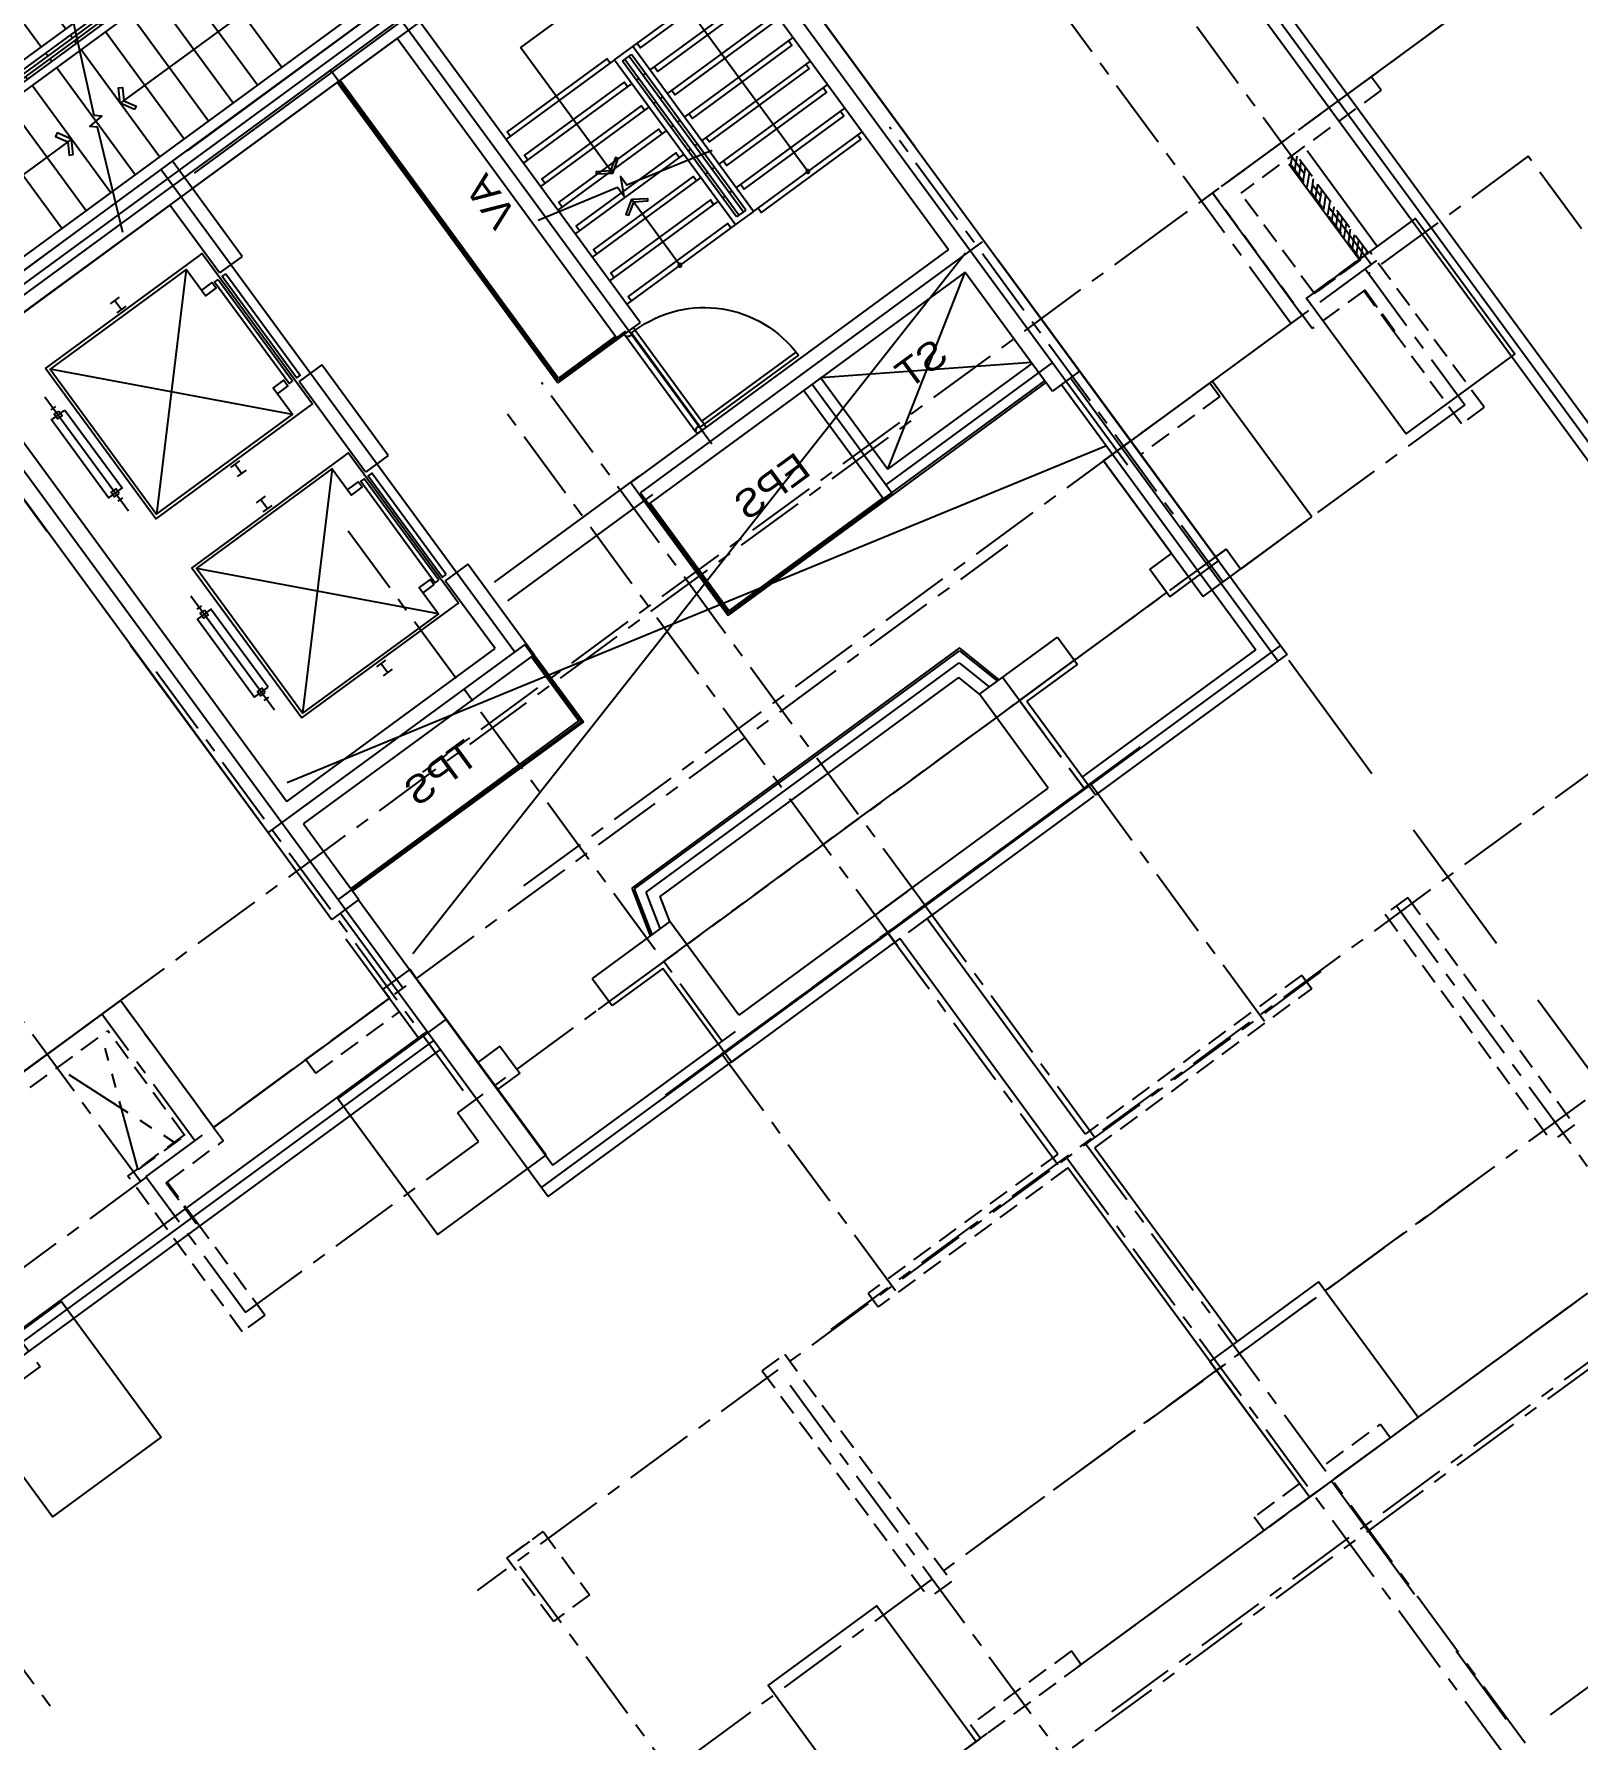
# Model space of a CAD drawing. Header units: millimetres. Extents: x 75184266 to 76346726, y -35077925 to -33679385.
# Drawn here: x 75502609 to 75516360, y -34972680 to -34957486 of the extents above; entities that cross this region are included whole.
import ezdxf
from ezdxf.enums import TextEntityAlignment as Align

# ---------------------------------------------------------------- set-up
doc = ezdxf.new("R2010")
doc.units = ezdxf.units.MM
doc.header["$LTSCALE"] = 50
doc.header["$MEASUREMENT"] = 0
doc.header["$PDMODE"] = 1
doc.header["$PDSIZE"] = -3
for name, pattern in [('CENTER', [2, 1.25, -0.25, 0.25, -0.25]), ('HIDDEN2', [0.1875, 0.125, -0.0625]), ('XR-지하3층$0$CENTER2', [1.125, 0.75, -0.125, 0.125, -0.125]), ('XR-지하3층$0$H', [1.3, 0.8, -0.5]), ('XR-지하3층$0$HIDDEN', [0.375, 0.25, -0.125])]:
    doc.linetypes.add(name, pattern=pattern)
doc.layers.get('0').update_dxf_attribs({"linetype": 'CONTINUOUS'})
doc.layers.get('Defpoints').update_dxf_attribs({"color": 51, "linetype": 'CONTINUOUS'})
for name, color, linetype in [('CEN', 1, 'CENTER'), ('PLAN-ALL-DOOR', 4, 'CONTINUOUS'), ('XR-지하3층$0$0-L-FUR', 32, 'XR-지하3층$0$CENTER2'), ('XR-지하3층$0$CON', 2, 'CONTINUOUS'), ('XR-지하3층$0$ELEV', 9, 'CONTINUOUS'), ('XR-지하3층$0$str', 4, 'CONTINUOUS'), ('XR-지하3층$0$가는선', 5, 'CONTINUOUS')]:
    doc.layers.add(name, color=color, linetype=linetype)
doc.layers.add('건축', color=8, linetype='CONTINUOUS', plot=False)
doc.styles.add('XR-지하3층$0$돋움', font='', dxfattribs={"width": 0.9})
doc.styles.add('울릉도m', font='')
doc.styles.get('XR-지하3층$0$돋움').set_extended_font_data('Dotum')
doc.styles.get('울릉도m').set_extended_font_data('HY울릉도M')
doc.dimstyles.new('XR-지하3층$0$20110829_평면도_면적조정$0$std_style', dxfattribs={"dimscale": 400, "dimtxt": 3, "dimasz": 1, "dimexe": 1.5, "dimexo": 2, "dimgap": 1, "dimtad": 1, "dimtoh": 1, "dimdec": 0, "dimzin": 0, "dimdsep": 46, "dimtxsty": 'XR-지하3층$0$돋움', "dimblk": 'XR-지하3층$0$20110829_평면도_면적조정$0$01420DDOT01', "dimblk1": 'XR-지하3층$0$20110829_평면도_면적조정$0$01420DDOT01', "dimblk2": 'XR-지하3층$0$20110829_평면도_면적조정$0$01420DDOT01', "dimcen": 2.5, "dimdle": 8, "dimclrd": 256, "dimclre": 256, "dimclrt": 256, "dimadec": 0, "dimazin": 0, "dimtfac": 1, "dimtdec": 0, "dimtix": 1, "dimtmove": 2, "dimatfit": 3, "dimldrblk": 'XR-지하3층$0$20110829_평면도_면적조정$0$_ClosedBlank', "dimfxl": 1, "dimtolj": 1, "dimtzin": 0, "dimlwd": -1, "dimlwe": -1, "dimarcsym": 0})

# ---------------------------------------------------------------- blocks, each defined once
blk = doc.blocks.new('XR-지하3층$0$A$C704D163C')
at = {"layer": 'XR-지하3층$0$0-L-FUR', "linetype": 'Continuous'}
for p, q in [((0, 0), (-222, 0, 0)), ((0, -1060, 0), (-222, -1060, 0))]:
    blk.add_line(p, q, dxfattribs=at)
at = {"layer": 'XR-지하3층$0$0-L-FUR', "linetype": 'Continuous', "extrusion": (5.41769e-10, 1.28697e-08, 1)}
for p, q in [((-200, 0, 0), (0, 0)), ((0, 0), (0, -60, 0)), ((-200, -60, 0), (-200, 0, 0)), ((-100, -60, 0), (0, -60, 0))]:
    blk.add_line(p, q, dxfattribs=at)
at = {"layer": 'XR-지하3층$0$0-L-FUR', "color": 6, "linetype": 'Continuous', "extrusion": (5.41769e-10, 1.28697e-08, 1)}
blk.add_line((-100, -60, 0), (-1000, -60, 0), dxfattribs=at)
at = {"layer": 'XR-지하3층$0$0-L-FUR', "linetype": 'Continuous', "extrusion": (5.41769e-10, -1.16938e-08, 1)}
for p, q in [((-200, -1000, 0), (-200, -1060, 0)), ((-200, -1000, 0), (0, -1000, 0)), ((0, -1060, 0), (0, -1000, 0)), ((-200, -1060, 0), (0, -1060, 0))]:
    blk.add_line(p, q, dxfattribs=at)
at = {"layer": 'XR-지하3층$0$0-L-FUR', "color": 5, "linetype": 'Continuous', "extrusion": (5.41769e-10, 1.28697e-08, 1)}
blk.add_arc((-28, -30), 973, 181.7589, 265.7503, dxfattribs=at)
blk = doc.blocks.new('XR-지하3층$0$코어 0527 00')
at = {"layer": 'XR-지하3층$0$CON'}
for p, q in [((53997890, -29552377), (53999664, -29554797, 0)), ((53997960, -29552822, 0), (53996029, -29554237, 0)), ((53997965, -29552818, 0), (53999384, -29554754, 0)), ((53996029, -29554237, 0), (53997448, -29556173, 0)), ((53995788, -29554415, 0), (53993691, -29555952, 0)), ((53999384, -29554754, 0), (53998899, -29555109, 0)), ((53999664, -29554797, 0), (53999017, -29555271, 0)), ((53999017, -29555271, 0), (53998899, -29555109, 0)), ((53997931, -29555819, 0), (53997448, -29556173, 0)), ((53998049, -29555980, 0), (53997931, -29555819, 0)), ((53993132, -29555866, 0), (53996738, -29560785, 0)), ((53993691, -29555952, 0), (53996824, -29560226, 0)), ((53998049, -29555980, 0), (53997567, -29556334, 0)), ((53997567, -29556334, 0), (53998453, -29557544, 0)), ((53999045, -29558350, 0), (53999399, -29558834, 0)), ((53996824, -29560226, 0), (53998921, -29558689, 0)), ((53999399, -29558834, 0), (53996738, -29560785, 0)), ((53996824, -29560226, 0), (53996605, -29559928, 0))]:
    blk.add_line(p, q, dxfattribs=at)
at = {"layer": 'XR-지하3층$0$CON', "elevation": 0}
for points in [[(53993132, -29555866), (53997890, -29552377)], [(53995787, -29554415), (53997325, -29556511)], [(53997325, -29556511), (53998212, -29557721)], [(53998212, -29557721), (53998453, -29557544)], [(53998803, -29558528), (53999045, -29558350)], [(53998803, -29558528), (53998921, -29558689)]]:
    blk.add_lwpolyline(points, dxfattribs=at)
at = {"layer": 'XR-지하3층$0$ELEV', "color": 9}
for p, q in [((53998067, -29553382, 0), (53996534, -29554506, 0)), ((53999072, -29554753, 0), (53998067, -29553382, 0)), ((53996598, -29554508, 0), (53998050, -29553444, 0)), ((53997538, -29553423, 0), (53996732, -29554014, 0)), ((53997668, -29553600, 0), (53997538, -29553423, 0)), ((53997597, -29553503, 0), (53997656, -29553460, 0)), ((53997609, -29553519, 0), (53997597, -29553503, 0)), ((53997668, -29553476, 0), (53997609, -29553519, 0)), ((53997638, -29553436, 0), (53997650, -29553427, 0)), ((53997656, -29553460, 0), (53997638, -29553436, 0)), ((53997650, -29553427, 0), (53997698, -29553492, 0)), ((53997686, -29553500, 0), (53997668, -29553476, 0)), ((53997698, -29553492, 0), (53997686, -29553500, 0)), ((53998050, -29553444, 0), (53998996, -29554735, 0)), ((53996862, -29554191, 0), (53997668, -29553600, 0)), ((53998549, -29553866, 0), (53998561, -29553857, 0)), ((53998566, -29553890, 0), (53998549, -29553866, 0)), ((53998561, -29553857, 0), (53998608, -29553921, 0)), ((53996732, -29554014, 0), (53996862, -29554191, 0)), ((53998507, -29553934, 0), (53998566, -29553890, 0)), ((53998519, -29553950, 0), (53998507, -29553934, 0)), ((53998578, -29553906, 0), (53998519, -29553950, 0)), ((53998596, -29553930, 0), (53998578, -29553906, 0)), ((53998608, -29553921, 0), (53998596, -29553930, 0)), ((53996714, -29554113, 0), (53996702, -29554122, 0)), ((53996702, -29554122, 0), (53996749, -29554187, 0)), ((53996732, -29554138, 0), (53996714, -29554113, 0)), ((53996791, -29554094, 0), (53996732, -29554138, 0)), ((53996744, -29554154, 0), (53996803, -29554111, 0)), ((53996761, -29554178, 0), (53996744, -29554154, 0)), ((53996803, -29554111, 0), (53996791, -29554094, 0)), ((53996749, -29554187, 0), (53996761, -29554178, 0)), ((53996534, -29554506, 0), (53997539, -29555877, 0)), ((53997544, -29555799, 0), (53996598, -29554508, 0)), ((53998428, -29555312, 0), (53999194, -29554751, 0)), ((53998442, -29555333, 0), (53999209, -29554771, 0)), ((53998996, -29554735, 0), (53998633, -29555001, 0)), ((53999152, -29554694, 0), (53999072, -29554753, 0)), ((53999194, -29554751, 0), (53999152, -29554694, 0)), ((53999209, -29554771, 0), (53999262, -29554843, 0)), ((53999241, -29554815, 0), (53998818, -29555126, 0)), ((53998684, -29555044, 0), (53997933, -29555594, 0)), ((53997954, -29555622, 0), (53998704, -29555072, 0)), ((53998633, -29555001, 0), (53998668, -29555049, 0)), ((53998668, -29555049, 0), (53998693, -29555031, 0)), ((53998704, -29555072, 0), (53998684, -29555044, 0)), ((53996850, -29555111, 0), (53996838, -29555120, 0)), ((53996838, -29555120, 0), (53996885, -29555184, 0)), ((53996868, -29555135, 0), (53996850, -29555111, 0)), ((53996928, -29555091, 0), (53996868, -29555135, 0)), ((53996880, -29555151, 0), (53996940, -29555108, 0)), ((53996898, -29555175, 0), (53996880, -29555151, 0)), ((53996885, -29555184, 0), (53996898, -29555175, 0)), ((53996940, -29555108, 0), (53996928, -29555091, 0)), ((53998743, -29555125, 0), (53997993, -29555675, 0)), ((53998013, -29555703, 0), (53998764, -29555153, 0)), ((53998764, -29555153, 0), (53998743, -29555125, 0)), ((53998814, -29555129, 0), (53998757, -29555170, 0)), ((53998814, -29555129, 0), (53998838, -29555161, 0)), ((53997500, -29555992, 0), (53998428, -29555312, 0)), ((53997515, -29556012, 0), (53998442, -29555333, 0)), ((53997907, -29555533, 0), (53997544, -29555799, 0)), ((53997943, -29555581, 0), (53997907, -29555533, 0)), ((53997918, -29555599, 0), (53997943, -29555581, 0)), ((53997933, -29555594, 0), (53997954, -29555622, 0)), ((53997993, -29555675, 0), (53998013, -29555703, 0)), ((53997971, -29555746, 0), (53997547, -29556057, 0)), ((53997934, -29555823, 0), (53997971, -29555746, 0)), ((53997975, -29555743, 0), (53998031, -29555702, 0)), ((53997975, -29555743, 0), (53997999, -29555776, 0)), ((53997539, -29555877, 0), (53997459, -29555936, 0)), ((53997459, -29555936, 0), (53997500, -29555992, 0)), ((53997547, -29556057, 0), (53997515, -29556012, 0))]:
    blk.add_line(p, q, dxfattribs=at)
at = {"layer": 'XR-지하3층$0$ELEV', "color": 9, "elevation": 0}
blk.add_lwpolyline([(53997971, -29555746), (53997547, -29556057), (53997515, -29556012), (53999209, -29554771), (53999241, -29554815), (53998818, -29555126), (53998902, -29555114)], dxfattribs=at)
at = {"layer": 'XR-지하3층$0$str', "color": 252}
for p, q in [((53995709, -29555309, 0), (53994567, -29556146, 0)), ((53997515, -29557773, 0), (53995709, -29555309, 0)), ((53996556, -29555463, 0), (53995600, -29556164, 0)), ((53996716, -29555681, 0), (53995760, -29556381, 0)), ((53996875, -29555899, 0), (53995920, -29556599, 0)), ((53995256, -29557085, 0), (53994567, -29556146, 0)), ((53997035, -29556116, 0), (53996079, -29556817, 0)), ((53994459, -29557000, 0), (53995415, -29556300, 0)), ((53996852, -29558259, 0), (53995415, -29556300, 0)), ((53995495, -29556241, 0), (53995471, -29556258, 0)), ((53995471, -29556258, 0), (53996908, -29558218, 0)), ((53995520, -29556223, 0), (53995495, -29556241, 0)), ((53996932, -29558200, 0), (53995495, -29556241, 0)), ((53995544, -29556205, 0), (53995520, -29556223, 0)), ((53996956, -29558183, 0), (53995520, -29556223, 0)), ((53995544, -29556205, 0), (53996981, -29558165, 0)), ((53997037, -29558123, 0), (53995600, -29556164, 0)), ((53995704, -29556423, 0), (53995679, -29556441, 0)), ((53997195, -29556334, 0), (53996239, -29557035, 0)), ((53994619, -29557218, 0), (53995574, -29556517, 0)), ((53995655, -29556458, 0), (53995631, -29556476, 0)), ((53997354, -29556552, 0), (53996399, -29557252, 0)), ((53994778, -29557436, 0), (53995734, -29556735, 0)), ((53995815, -29556676, 0), (53995791, -29556694, 0)), ((53995863, -29556641, 0), (53995839, -29556658, 0)), ((53995974, -29556894, 0), (53995950, -29556912, 0)), ((53996023, -29556858, 0), (53995999, -29556876, 0)), ((53997514, -29556770, 0), (53996558, -29557470, 0)), ((53994938, -29557654, 0), (53995894, -29556953, 0)), ((53997673, -29556987, 0), (53996718, -29557688, 0)), ((53995098, -29557871, 0), (53996053, -29557171, 0)), ((53996134, -29557112, 0), (53996110, -29557129, 0)), ((53996182, -29557076, 0), (53996158, -29557094, 0)), ((53997833, -29557205, 0), (53996877, -29557906, 0)), ((53996294, -29557329, 0), (53996269, -29557347, 0)), ((53996342, -29557294, 0), (53996318, -29557312, 0)), ((53995257, -29558089, 0), (53996213, -29557388, 0)), ((53996502, -29557512, 0), (53996477, -29557529, 0)), ((53997037, -29558123, 0), (53997993, -29557423, 0)), ((53995417, -29558307, 0), (53996373, -29557606, 0)), ((53996374, -29558610, 0), (53995576, -29557521, 0)), ((53996453, -29557547, 0), (53996429, -29557565, 0)), ((53996613, -29557765, 0), (53996589, -29557783, 0)), ((53996661, -29557729, 0), (53996637, -29557747, 0)), ((53995577, -29558525, 0), (53996532, -29557824, 0)), ((53996821, -29557947, 0), (53996797, -29557965, 0)), ((53995736, -29558742, 0), (53996692, -29558042, 0)), ((53996773, -29557983, 0), (53996748, -29558000, 0)), ((53995896, -29558960, 0), (53996852, -29558259, 0)), ((53996932, -29558200, 0), (53996908, -29558218, 0)), ((53996956, -29558183, 0), (53996932, -29558200, 0)), ((53996956, -29558183, 0), (53996981, -29558165, 0))]:
    blk.add_line(p, q, dxfattribs=at)
at = {"layer": 'XR-지하3층$0$str', "color": 252, "elevation": 0}
for points in [[(53995119, -29557101), (53995256, -29557085), (53995313, -29556959), (53995281, -29556945), (53995233, -29557054), (53995115, -29557067)], [(53995519, -29557647), (53995576, -29557521), (53995713, -29557505), (53995717, -29557540), (53995599, -29557553), (53995551, -29557661)]]:
    blk.add_lwpolyline(points, close=True, dxfattribs=at)
blk.add_lwpolyline([(53994425, -29557545), (53995364, -29557317), (53995370, -29557249), (53995461, -29557357), (53995467, -29557289), (53996419, -29557078)], dxfattribs=at)
at = {"layer": 'XR-지하3층$0$str', "color": 252}
for centre in [(53997515, -29557773, 0), (53997515, -29557773, 0), (53996374, -29558610, 0), (53996374, -29558610, 0)]:
    blk.add_circle(centre, 30, dxfattribs=at)
for centre, radius, start, end in [((53995508, -29556232, 0), 115, 36.2451, 216.2451), ((53995508, -29556232, 0), 45, 36.2451, 216.2451), ((53996944, -29558191, 0), 115, 216.2451, 36.2451), ((53996944, -29558191, 0), 45, 216.2451, 36.2451)]:
    blk.add_arc(centre, radius, start, end, dxfattribs=at)
at = {"layer": 'XR-지하3층$0$가는선', "ltscale": 5}
for p, q in [((53997538, -29553423, 0), (53996862, -29554191, 0)), ((53998050, -29553444, 0), (53997544, -29555799, 0)), ((53996732, -29554014, 0), (53997668, -29553600, 0)), ((53996598, -29554508, 0), (53998996, -29554735, 0))]:
    blk.add_line(p, q, dxfattribs=at)
at = {"color": 3, "extrusion": (7.83513e-05, -0.000105178, -1), "xscale": 0.9000000000216751, "yscale": 0.9000000000216751, "zscale": -0.9000000000216722, "rotation": 143.7530662124599}
blk.add_blockref('XR-지하3층$0$A$C704D163C', (-53998964, -29558409, 7340), dxfattribs=at)
blk = doc.blocks.new('XR-지하3층$0$20110829_평면도_면적조정$0$01420DDOT01')
blk.add_line((-1.5, 0), (1.5, 0))
at = {"const_width": 0.5}
blk.add_lwpolyline([(-0.25, 0, 1), (0.25, 0, 1)], format="xyb", close=True, dxfattribs=at)
blk = doc.blocks.new('*D202')
at = {"layer": 'Defpoints', "color": 0, "transparency": 16777216}
for p in [(75609430, -34956528, 0), (75615339, -34964587), (75504911, -35033156, 0)]:
    blk.add_point(p, dxfattribs=at)
at = {"layer": '건축'}
for p, q in [((75609903, -34957173), (75615694, -34965071)), ((75511142, -35040979), (75615016, -34964824)), ((75505384, -35033801), (75511174, -35041699))]:
    blk.add_line(p, q, dxfattribs=at)
at = {"layer": '건축', "xscale": 400, "yscale": 400, "zscale": 400}
for p, rotation in [((75615339, -34964587), 36.24693456144445), ((75510820, -35041215), 216.2469345614445)]:
    blk.add_blockref('XR-지하3층$0$20110829_평면도_면적조정$0$01420DDOT01', p, dxfattribs=dict(at, rotation=rotation))
at = {"layer": '건축', "insert": (75562310, -35001852), "char_height": 1800, "attachment_point": 5, "rotation": 36.2469, "style": 'XR-지하3층$0$돋움'}
blk.add_mtext('\\A1;129600', dxfattribs=at)
blk = doc.blocks.new('XR-지하3층$0$20110829_평면도_면적조정$0$_ClosedBlank')
at = {"color": 0, "linetype": 'ByBlock', "lineweight": -2}
for p, q in [((-1, 0.167), (0, 0)), ((-1, 0.167), (-1, -0.167)), ((0, 0), (-1, -0.167))]:
    blk.add_line(p, q, dxfattribs=at)
blk = doc.blocks.new('A$C5C415861-flat-1')
at = {"layer": 'PLAN-ALL-DOOR', "ltscale": 10}
for p, q in [((-546, 1036), (-546, -4)), ((-511, -4), (-511, 1036)), ((-576, -4), (-576, -104)), ((-546, -4), (-576, -4)), ((-576, -104), (-551, -104)), ((-551, -104), (-531, -74)), ((-546, -46), (-546, -4)), ((-531, -46), (-546, -46)), ((-531, -74), (-531, -46)), ((479, -74), (479, -46)), ((479, -46), (494, -46)), ((499, -104), (479, -74)), ((494, -46), (494, -4)), ((494, -4), (524, -4)), ((524, -104), (499, -104)), ((524, -4), (524, -104))]:
    blk.add_line(p, q, dxfattribs=at)
at = {"layer": 'PLAN-ALL-DOOR', "color": 8}
for p, q in [((499, -104), (-551, -104)), ((479, -46), (-531, -46)), ((494, -4), (-511, -4))]:
    blk.add_line(p, q, dxfattribs=at)
at = {"layer": 'PLAN-ALL-DOOR'}
blk.add_line((-546, -4), (-511, -4), dxfattribs=at)
at = {"layer": 'PLAN-ALL-DOOR', "color": 8, "ltscale": 10}
blk.add_arc((-546, -4), 1040, 0, 90, dxfattribs=at)
blk = doc.blocks.new('XR-지하3층$0$기둥 0620')
at = {"layer": 'XR-지하3층$0$CON', "ltscale": 0.5}
blk.add_lwpolyline([(-600, 0), (600, 0), (600, 1500), (-600, 1500)], close=True, dxfattribs=at)

msp = doc.modelspace()

# ---------------------------------------------------------------- hatches: boundary and pattern name
at = {"layer": '건축', "linetype": 'HIDDEN2', "ltscale": 30}
h = msp.add_hatch(dxfattribs=at)
h.set_pattern_fill('ANSI31', color=256, scale=350, angle=36.25067, style=0)
h.set_pattern_definition([(81.250674636, (-4547745.13, -52944621.305), (-43.240894445, 6.654889), [])])
h.paths.add_polyline_path([(75513840.1, -34958547.7), (75513767.6, -34958600.9), (75514418, -34959488), (75514490.6, -34959434.8)])

# ---------------------------------------------------------------- linework, layer by layer
at = {"layer": 'CEN', "ltscale": 10}
for p, q in [((75512737.2, -34959170.4), (75506069.3, -34964059.6)), ((75512311.9, -34961156.3), (75506867.6, -34965148.3)), ((75505406.7, -34961911.2), (75508791.6, -34966527.6)), ((75503605, -34967664.6), (75511283.1, -34962034.6)), ((75511387.3, -34963421.5), (75513226, -34962073.3)), ((75503697, -34963164.8), (75506508.4, -34966998.9)), ((75511236.5, -34963215.8), (75511960.9, -34964203.7)), ((75511564.7, -34963291.4), (75507624.5, -34966180.6)), ((75511387.3, -34963421.5), (75511960.9, -34964203.7)), ((75510541.6, -34965244.4), (75512017.4, -34964162.3)), ((75511960.9, -34964203.7), (75508198.1, -34966962.8)), ((75510541.6, -34965244.4), (75512052.4, -34967304.9)), ((75510210.9, -34965486.9), (75511727.7, -34967555.4)), ((75508218, -34965745.3), (75506379.4, -34967093.6)), ((75511971.8, -34967364), (75515888.9, -34972706.2)), ((75511808.3, -34967496.2), (75515749.1, -34972870.7))]:
    msp.add_line(p, q, dxfattribs=at)
for points in [[(75518606.2, -34954867), (75513052.8, -34958939)], [(75514517.5, -34959539.1), (75512433.4, -34956696.9)], [(75513803.8, -34960062.4), (75511719.7, -34957220.2)], [(75513198.8, -34962366), (75510227.8, -34958314.1)], [(75513686.9, -34958474), (75512737.2, -34959170.4)], [(75515918, -34958574.1), (75514494.6, -34959617.8)], [(75516391, -34959219.3), (75515918, -34958574.1)], [(75514565.9, -34959503.6), (75512311.9, -34961156.3)], [(75514465.1, -34959577.5), (75515352, -34960787.2)], [(75510541.6, -34965244.4), (75507127.1, -34960587.7)], [(75515352, -34960787.2), (75513356.1, -34962250.7)], [(75515352, -34960787.2), (75513356.1, -34962250.7)], [(75502458.6, -34966769.2), (75510455.3, -34960905.6)], [(75510299.6, -34965607.8), (75506826, -34960870.5)], [(75513356.1, -34962250.7), (75513226, -34962073.3), (75511387.3, -34963421.5)], [(75513356.1, -34962250.7), (75513226, -34962073.3)], [(75508218, -34965745.3), (75511980.9, -34962986.2)], [(75509708.9, -34969023.3), (75517116.8, -34963591.4)], [(75508735.2, -34966569), (75512554.5, -34963768.5)], [(75512017.4, -34964162.3), (75513575.5, -34966287.3)], [(75503555.6, -34967707.1), (75501439, -34964820.5)], [(75514743.8, -34965250.8), (75518699.3, -34970645.4)], [(75511083.7, -34970898.2), (75518491.6, -34965466.4)], [(75514071.2, -34965837), (75506554.4, -34971348.7)], [(75498144.2, -34969932.7), (75503487.9, -34966014.4)], [(75504040.5, -34967345.3), (75503212.6, -34966216.3)], [(75511911.5, -34972027.2), (75519553.3, -34966423.9)], [(75503533.8, -34967592.8), (75503241.4, -34966517.6)], [(75508735.2, -34966569), (75510281.5, -34968677.8)], [(75502918.8, -34966754.1), (75503856.4, -34967356.3)], [(75498689, -34966836.9), (75502751, -34972376.6)], [(75512207.2, -34972430.5), (75519728, -34966915.9)], [(75506568.6, -34967351.6), (75506379.4, -34967093.6)], [(75504492, -34968874.3), (75506568.6, -34967351.6)], [(75503608, -34967668.6), (75502188.6, -34968709.4), (75502661.7, -34969354.5), (75501278.7, -34970368.6)], [(75504492, -34968874.3), (75503605, -34967664.6)], [(75515440.1, -34967703.9), (75508314.4, -34972928.8)], [(75514210.7, -34970341.4), (75516267.9, -34968832.9)], [(75516593.2, -34969276.5), (75499337.8, -34981928.9)], [(75509343.3, -34969520.7), (75513180.6, -34974754)], [(75506934.7, -34971131.8), (75510846, -34976465.9)]]:
    msp.add_lwpolyline(points, dxfattribs=at)
at = {"layer": '건축', "ltscale": 0.5}
for p, q in [((75524222.7, -34971719.3), (75505420.4, -34946073.4)), ((75522529.5, -34969240.8), (75505501.1, -34946014.2)), ((75522368.2, -34969359), (75505458, -34946293.8)), ((75503918.4, -34958562.5), (75507636.1, -34955836.5)), ((75501679.2, -34960328.4), (75507695.2, -34955917.1)), ((75504036.7, -34958723.7), (75507754.3, -34955997.8)), ((75510904, -34959437), (75505982.8, -34965679.5)), ((75511840.4, -34960547.2), (75513691.2, -34963071.6)), ((75511921.1, -34960488.1), (75513771.8, -34963012.4)), ((75511759.8, -34960606.3), (75513492.3, -34962969.4)), ((75513101.5, -34960575.8), (75512134.7, -34961286.7)), ((75513990.1, -34961784.3), (75513101.5, -34960575.8)), ((75504862.8, -34964152), (75512160.4, -34961150.4)), ((75512134.7, -34961286.7), (75513023.3, -34962495.2)), ((75513023.3, -34962495.2), (75513990.1, -34961784.3)), ((75507127.8, -34967759.5), (75513712.7, -34962931.8)), ((75511944, -34964104.5), (75513492.3, -34962969.4)), ((75512062.2, -34964265.8), (75513771.8, -34963012.4)), ((75505497.8, -34965197.9), (75507230, -34967560.6)), ((75505336.5, -34965316.2), (75505336.5, -34965316.2)), ((75505336.5, -34965316.2), (75507186.9, -34967840.1)), ((75510397, -34965486.9), (75510638.9, -34965309.5)), ((75510397, -34965486.9), (75510397, -34965486.9)), ((75506167.6, -34966449.7), (75481284.5, -34984693.8)), ((75506108.4, -34966369.1), (75484531.9, -34982188.9)), ((75507230, -34967560.6), (75508855.2, -34966369.1)), ((75506226.7, -34966530.4), (75484650.2, -34982350.2)), ((75507186.9, -34967840.1), (75508973.4, -34966530.4)), ((75514049.3, -34968599.2), (75513082.5, -34969310.1)), ((75514937.9, -34969807.7), (75514049.3, -34968599.2)), ((75513082.5, -34969310.1), (75513971.1, -34970518.5)), ((75513971.1, -34970518.5), (75514937.9, -34969807.7))]:
    msp.add_line(p, q, dxfattribs=at)
at = {"layer": '건축'}
for p, q in [((75503841.8, -34958618.6), (75508204.6, -34955419.6)), ((75508204.6, -34955419.6), (75511921.1, -34960488.1)), ((75508140.1, -34955838.9), (75510753.7, -34959403.4)), ((75508006.5, -34960053.7), (75506043.3, -34957376.4)), ((75504019.2, -34958860.6), (75505841.7, -34957524.2)), ((75507804.9, -34960201.6), (75505841.7, -34957524.2)), ((75509017.3, -34959064.6), (75507941.1, -34957596.9)), ((75507779.8, -34957715.1), (75508856, -34959182.9)), ((75501543.4, -34960303.9), (75503841.8, -34958618.6)), ((75504462.7, -34959465.4), (75503841.8, -34958618.6)), ((75503817.6, -34959008.4), (75501962.8, -34960368.4)), ((75504261.1, -34959613.2), (75503817.6, -34959008.4)), ((75509017.3, -34959064.6), (75508856, -34959182.9)), ((75504462.7, -34959465.4), (75504261.1, -34959613.2)), ((75510753.7, -34959403.4), (75507923.1, -34961478.9)), ((75503963, -34959583.8), (75503699.4, -34961761.1)), ((75510901.5, -34959605), (75508071, -34961680.5)), ((75510214.5, -34961361.2), (75510901.5, -34959605)), ((75510901.5, -34959605), (75511679.1, -34960665.5)), ((75503367.3, -34959828.4), (75503286.6, -34959887.5)), ((75503327, -34959857.9), (75503386.1, -34959938.6)), ((75503426.4, -34959909), (75503345.8, -34959968.2)), ((75508006.5, -34960053.7), (75507804.9, -34960201.6)), ((75501543.4, -34960303.9), (75505259.9, -34965372.4)), ((75501962.8, -34960368.4), (75504860.2, -34964320)), ((75504909.1, -34960874.1), (75502753.3, -34960470.8)), ((75505172.3, -34960433.1), (75504970.7, -34960580.9)), ((75511493.5, -34960412.2), (75509617.3, -34960546.7)), ((75509617.3, -34960546.7), (75510214.5, -34961361.2)), ((75509464.1, -34960659), (75510173.7, -34961626.7)), ((75502704.6, -34960717.3), (75503449.7, -34961733.4)), ((75502798.7, -34960803.3), (75502758.4, -34960832.9)), ((75513159.9, -34962177.5), (75512376.4, -34961109)), ((75504437.6, -34961288), (75504356.9, -34961347.2)), ((75505763.6, -34961239.6), (75505562, -34961387.4)), ((75512740.6, -34962113), (75512134.4, -34961286.4)), ((75504456.4, -34961398.2), (75504397.3, -34961317.6)), ((75504496.7, -34961368.7), (75504416.1, -34961427.8)), ((75505263.9, -34961358), (75505000.3, -34963535.2)), ((75504668.2, -34961602.5), (75504587.6, -34961661.7)), ((75508009.1, -34961570.8), (75508795.6, -34962643.4)), ((75503396, -34961617.8), (75503355.6, -34961647.4)), ((75504627.9, -34961632.1), (75504687, -34961712.7)), ((75504727.3, -34961683.2), (75504646.7, -34961742.3)), ((75508071, -34961680.5), (75508792.4, -34962664.4)), ((75508095.1, -34961662.8), (75508798.8, -34962622.4)), ((75506473.2, -34962207.3), (75506271.6, -34962355.1)), ((75507064.5, -34963013.7), (75506473.2, -34962207.3)), ((75512547, -34962254.9), (75512740.6, -34962113)), ((75512724.4, -34962496.9), (75513159.9, -34962177.5)), ((75506210, -34962648.3), (75504054.2, -34962244.9)), ((75506715, -34962959.9), (75506271.6, -34962355.1)), ((75504750.6, -34963507.5), (75504005.6, -34962491.4)), ((75504099.6, -34962577.5), (75504059.3, -34962607)), ((75504860.2, -34964320), (75506715, -34962959.9)), ((75510851, -34962952.9), (75507932.5, -34965092.9)), ((75507956.7, -34965100), (75510850.4, -34962978.1)), ((75510850.4, -34962978.1), (75511189.5, -34963250.3)), ((75511206.2, -34963238), (75510851, -34962952.9)), ((75511030.9, -34963366.6), (75511724.4, -34962858.1)), ((75505008.1, -34964521.6), (75507064.5, -34963013.7)), ((75505738.5, -34963062.2), (75505657.8, -34963121.3)), ((75505757.3, -34963172.4), (75505698.2, -34963091.8)), ((75507040.3, -34963031.5), (75507460.1, -34963604)), ((75507064.5, -34963013.7), (75507502.1, -34963610.5)), ((75508059.5, -34965130), (75510848.1, -34963085.2)), ((75510848.1, -34963085.2), (75511118.6, -34963302.3)), ((75511450.2, -34963431.1), (75511901.8, -34963100)), ((75505797.6, -34963142.8), (75505717, -34963202)), ((75511030.9, -34963366.6), (75510845.2, -34963217.6)), ((75504696.9, -34963392), (75504656.5, -34963421.5)), ((75507458.9, -34963602.4), (75505428.9, -34965095.5)), ((75507502.1, -34963610.5), (75505445.6, -34965118.3)), ((75505008.1, -34964521.6), (75505501.8, -34965195)), ((75507932.5, -34965092.9), (75508097.6, -34965517.5)), ((75508114.3, -34965505.2), (75507956.7, -34965100)), ((75508185.2, -34965453.2), (75508059.5, -34965130)), ((75510384.9, -34965123.7), (75508884.9, -34966223.6)), ((75511969.6, -34967285), (75510562.3, -34965365.7)), ((75510320.3, -34965543.1), (75508820.4, -34966642.9)), ((75511727.7, -34967462.4), (75510320.3, -34965543.1)), ((75505957.1, -34965815.9), (75506016.3, -34965896.6)), ((75508208.4, -34965808.2), (75507756.7, -34966139.4)), ((75505715.2, -34965993.3), (75506041.2, -34966437.9)), ((75506016.3, -34965896.6), (75506563.2, -34966642.5)), ((75506756.8, -34966500.6), (75506563.2, -34966642.5)), ((75506756.8, -34966500.6), (75506934.2, -34966742.5)), ((75506934.2, -34966742.5), (75506740.6, -34966884.4)), ((75512058.3, -34967405.9), (75513324.2, -34969132.4))]:
    msp.add_line(p, q, dxfattribs=at)
at = {"layer": '건축', "linetype": 'HIDDEN2', "ltscale": 30}
for p, q in [((75514517.6, -34957865), (75513106.3, -34958899.8)), ((75514606.3, -34957985.9), (75514517.6, -34957865)), ((75514461, -34959766.5), (75513993.3, -34960109.4)), ((75513170.7, -34960712.6), (75512465.1, -34961230)), ((75514844.6, -34965176.9), (75516328.8, -34967201.1)), ((75514643, -34965324.8), (75516127.2, -34967348.9)), ((75513901, -34965868.8), (75513989.7, -34965989.7)), ((75505774.3, -34966074), (75505715.2, -34965993.3)), ((75512058.3, -34967405.9), (75513989.7, -34965989.7)), ((75501805.4, -34967248.1), (75503378, -34966095.1)), ((75505028.4, -34966620.9), (75505774.3, -34966074)), ((75505117.1, -34966741.9), (75505863, -34966194.9)), ((75505028.4, -34966620.9), (75505117.1, -34966741.9)), ((75503794.5, -34967711.7), (75504294.5, -34967345)), ((75511727.7, -34967462.4), (75510038.2, -34968701.2)), ((75511816.4, -34967583.3), (75510126.9, -34968822.2)), ((75510038.2, -34968701.2), (75510126.9, -34968822.2)), ((75509296.3, -34969245.2), (75510792.3, -34971285.5)), ((75509094.7, -34969393), (75510590.7, -34971433.3)), ((75514122, -34970220.4), (75514601.8, -34969868.6)), ((75514601.8, -34969868.6), (75514690.5, -34969989.5)), ((75513968.8, -34970518.8), (75514690.5, -34969989.5)), ((75513880.1, -34970397.8), (75513476.9, -34970693.5)), ((75514210.7, -34970341.4), (75513565.6, -34970814.4)), ((75513476.9, -34970693.5), (75513565.6, -34970814.4)), ((75507022.1, -34970912.7), (75506820.5, -34971060.6)), ((75511847.9, -34971887.9), (75510948.7, -34972547.3)), ((75511847.9, -34971887.9), (75511936.6, -34972008.9)), ((75511936.6, -34972008.9), (75510876.1, -34972786.5)), ((75511037.4, -34972668.2), (75510948.7, -34972547.3))]:
    msp.add_line(p, q, dxfattribs=at)
at = {"layer": '건축', "ltscale": 100}
for p, q in [((75514571.7, -34959376.3, 0), (75513947.2, -34958524.6, 0)), ((75514410.4, -34959494.6, 0), (75513785.9, -34958642.9, 0)), ((75506709.4, -34962368.8), (75507999.7, -34961422.7)), ((75506829.5, -34962532.6), (75508120.8, -34961587.8))]:
    msp.add_line(p, q, dxfattribs=at)
at = {"layer": '건축', "linetype": 'XR-지하3층$0$HIDDEN', "ltscale": 100}
for p, q in [((75518959.8, -34970122), (75513755.9, -34963024.1)), ((75521658.7, -34968391.2), (75492625.6, -34989676.8)), ((75514166, -34970374.1), (75515721.7, -34972496))]:
    msp.add_line(p, q, dxfattribs=at)
at = {"layer": '건축', "linetype": 'XR-지하3층$0$H', "ltscale": 50}
for points in [[(75520783.6, -34953270.4), (75513106.3, -34958899.8), (75513904.6, -34959988.5), (75512376.4, -34961109), (75508204.6, -34955419.6), (75501543.4, -34960303.9), (75505774.3, -34966074), (75504205.8, -34967224.1), (75503378, -34966095.1), (75497902.3, -34970110.1), (75498257, -34970594), (75496491, -34971889), (75497658.8, -34973481.7), (75493687.1, -34976393.9)], [(75501053.6, -34980732.8), (75500146, -34979494.9), (75501395.9, -34978578.4), (75502274.1, -34979775.9), (75503838.5, -34978628.8), (75503616.8, -34978326.4), (75505245.8, -34977131.9), (75505475.6, -34977428.4), (75509814.2, -34974247.1), (75509489, -34973803.6), (75518932.4, -34966879.2)]]:
    msp.add_lwpolyline(points, dxfattribs=at)
at = {"layer": '건축'}
for points in [[(75508083.7, -34955508.3), (75512346.8, -34961322.3)], [(75508308.1, -34955560.7), (75501646.9, -34960445)], [(75508079, -34956770.3), (75506939.9, -34957605.6)], [(75507941.1, -34957596.9), (75508908.8, -34956887.3)], [(75509501.1, -34958709.8), (75508079, -34956770.3)], [(75507981.4, -34957567.3), (75508011, -34957607.6), (75508898, -34956957.2), (75508868.5, -34956916.9)], [(75508094.8, -34957806.6), (75509062.5, -34957097)], [(75508135.1, -34957777), (75508164.7, -34957817.3), (75509051.8, -34957166.9), (75509022.2, -34957126.5)], [(75505765.1, -34957208.3), (75508644.9, -34961135.7)], [(75508248.6, -34958016.2), (75509216.3, -34957306.6)], [(75508288.9, -34957986.7), (75508318.5, -34958027), (75509205.5, -34957376.5), (75509176, -34957336.2)], [(75507762.4, -34958727.3), (75506939.9, -34957605.6)], [(75507779.8, -34957715.1), (75507941.1, -34957596.9)], [(75507820.1, -34957685.6), (75507900.8, -34957626.4)], [(75508402.3, -34958225.9), (75509370, -34957516.3)], [(75508442.6, -34958196.3), (75508472.2, -34958236.7), (75509359.3, -34957586.2), (75509329.7, -34957545.9)], [(75505247.7, -34957804.8), (75507275.9, -34960570.9)], [(75507779.8, -34957715.1), (75506812.1, -34958424.7)], [(75507739.5, -34957744.7), (75507709.9, -34957704.4), (75506822.8, -34958354.8), (75506852.4, -34958395.2)], [(75507849.7, -34957725.9), (75507930.3, -34957666.8)], [(75508866.7, -34959113), (75507849.7, -34957725.9)], [(75508886.9, -34959098.2), (75507869.8, -34957711.1)], [(75507910.2, -34957681.5), (75508927.2, -34959068.6)], [(75508947.4, -34959053.8), (75507930.3, -34957666.8)], [(75508556, -34958435.6), (75509523.8, -34957726)], [(75508596.4, -34958406), (75508625.9, -34958446.3), (75509513, -34957795.9), (75509483.5, -34957755.6)], [(75505309.5, -34957914.5), (75507272.7, -34960591.8)], [(75505333.7, -34957896.7), (75507279.1, -34960549.9)], [(75507933.5, -34957924.8), (75506965.8, -34958634.4)], [(75507893.2, -34957954.4), (75507863.6, -34957914.1), (75506976.6, -34958564.5), (75507006.1, -34958604.8)], [(75507994, -34957880.5), (75507973.9, -34957895.2)], [(75508034.3, -34957850.9), (75508054.5, -34957836.1)], [(75508709.8, -34958645.2), (75509677.5, -34957935.7)], [(75508750.1, -34958615.7), (75508779.7, -34958656), (75509666.8, -34958005.6), (75509637.2, -34957965.2)], [(75508147.8, -34958090.1), (75508127.6, -34958104.9)], [(75508188.1, -34958060.6), (75508208.2, -34958045.8)], [(75508087.3, -34958134.5), (75507119.5, -34958844.1)], [(75508047, -34958164.1), (75508017.4, -34958123.7), (75507130.3, -34958774.2), (75507159.9, -34958814.5)], [(75508341.8, -34958270.2), (75508362, -34958255.5)], [(75508863.5, -34958854.9), (75509831.3, -34958145.3)], [(75508903.9, -34958825.4), (75508933.4, -34958865.7), (75509820.5, -34958215.2), (75509790.9, -34958174.9)], [(75508241, -34958344.2), (75507273.3, -34959053.7)], [(75508200.7, -34958373.7), (75508171.1, -34958333.4), (75507284, -34958983.9), (75507313.6, -34959024.2)], [(75508301.5, -34958299.8), (75508281.3, -34958314.6)], [(75509017.3, -34959064.6), (75509985, -34958355)], [(75509057.6, -34959035), (75509087.2, -34959075.3), (75509974.2, -34958424.9), (75509944.7, -34958384.6)], [(75508648.7, -34958522.4), (75507888.3, -34958831.9), (75507831.6, -34958754.6), (75507860.7, -34958928.3), (75507804, -34958851), (75507098.2, -34959144.7)], [(75508394.8, -34958553.8), (75507427, -34959263.4)], [(75508354.4, -34958583.4), (75508324.9, -34958543.1), (75507437.8, -34959193.5), (75507467.4, -34959233.9)], [(75508455.2, -34958509.5), (75508435.1, -34958524.3)], [(75508495.6, -34958479.9), (75508515.7, -34958465.1)], [(75503741, -34958692.5), (75506889.8, -34962986.8)], [(75507762.4, -34958727.3), (75507618.9, -34958734.1), (75507619.5, -34958708.6), (75507743.1, -34958701)], [(75507762.4, -34958727.3), (75507812.1, -34958592.5), (75507787.6, -34958585.3), (75507743.1, -34958701)], [(75508609, -34958719.2), (75508588.8, -34958733.9)], [(75508649.3, -34958689.6), (75508669.5, -34958674.8)], [(75508548.5, -34958763.5), (75507580.8, -34959473.1)], [(75508508.2, -34958793.1), (75508478.6, -34958752.8), (75507591.5, -34959403.2), (75507621.1, -34959443.5)], [(75508702.2, -34958973.2), (75507734.5, -34959682.8)], [(75508661.9, -34959002.7), (75508632.4, -34958962.4), (75507745.3, -34959612.9), (75507774.8, -34959653.2)], [(75507930.4, -34958956.3), (75507880.7, -34959091.1), (75507905.2, -34959098.3), (75507949.7, -34958982.6)], [(75507930.4, -34958956.3), (75508073.9, -34958949.4), (75508073.3, -34958975), (75507949.7, -34958982.6)], [(75508362, -34959545), (75507930.4, -34958956.3)], [(75508762.7, -34958928.8), (75508742.6, -34958943.6)], [(75508803.1, -34958899.3), (75508823.2, -34958884.5)], [(75508856, -34959182.9), (75507888.3, -34959892.4)], [(75508815.7, -34959212.4), (75508786.1, -34959172.1), (75507899, -34959822.5), (75507928.6, -34959862.9)], [(75508947.4, -34959053.8), (75508866.7, -34959113)], [(75508009.1, -34961570.8), (75511057.5, -34959335.7)], [(75504099, -34959769.3), (75504195.7, -34959698.3), (75504231.2, -34959746.7), (75504134.5, -34959817.7), (75503963, -34959583.8), (75502753.3, -34960470.8), (75503699.4, -34961761.1), (75504909.1, -34960874.1), (75504737.6, -34960640.2), (75504834.4, -34960569.3), (75504869.9, -34960617.7), (75504773.1, -34960688.6)], [(75501664.4, -34960215.2), (75505895.3, -34965985.3)], [(75507804.9, -34960201.6), (75507272.7, -34960591.8)], [(75507876.7, -34960130.3), (75507275.9, -34960570.9)], [(75507787.2, -34960177.4), (75507279.1, -34960549.9)], [(75505763.6, -34961239.6), (75505172.3, -34960433.1)], [(75511679.2, -34960411.8), (75510197.3, -34961498.4)], [(75510214.5, -34961361.2), (75511498.8, -34960419.5)], [(75511921.1, -34960488.1), (75511679.1, -34960665.5)], [(75505562, -34961387.4), (75504970.7, -34960580.9)], [(75509540.7, -34960602.8), (75510253.2, -34961574.6)], [(75510173.7, -34961626.7), (75511611.1, -34960572.7)], [(75510185.5, -34961642.9), (75511623, -34960588.8)], [(75512134.4, -34961286.4), (75512376.4, -34961109)], [(75506074, -34962462.8), (75506170.8, -34962391.8), (75506135.3, -34962343.4), (75506038.5, -34962414.4), (75506210, -34962648.3), (75505000.3, -34963535.2), (75504054.2, -34962244.9), (75505263.9, -34961358), (75505435.4, -34961591.8), (75505532.1, -34961520.9), (75505496.6, -34961472.5), (75505399.9, -34961543.4)], [(75510253.2, -34961574.6), (75508795.6, -34962643.4)], [(75510167.7, -34961618.7), (75510056, -34961466.3)], [(75508792.4, -34962664.4), (75510185.5, -34961642.9)], [(75508798.8, -34962622.4), (75510167.7, -34961618.7)], [(75512724.4, -34962496.9), (75512547, -34962254.9)], [(75506978.5, -34962921.8), (75504692.2, -34964598.2)], [(75506978.5, -34962921.8), (75507481.1, -34963607.3), (75505315.8, -34965194.9)], [(75511724.4, -34962858.1), (75511901.8, -34963100)], [(75508272.9, -34965388.9), (75508186.6, -34965167), (75510845.2, -34963217.6)], [(75511642.9, -34964201.3), (75511030.9, -34963366.6)], [(75512062.2, -34964265.8), (75511450.2, -34963431.1)], [(75510142.9, -34965301.1), (75511642.9, -34964201.3)], [(75510562.3, -34965365.7), (75512050.1, -34964274.7)], [(75505501.8, -34965195), (75505259.9, -34965372.4)], [(75508884.9, -34966223.6), (75508272.9, -34965388.9), (75507579.3, -34965897.5)], [(75505957.1, -34965815.9), (75505715.2, -34965993.3)], [(75508820.4, -34966642.9), (75508208.4, -34965808.2)], [(75507579.3, -34965897.5), (75507756.7, -34966139.4)], [(75513880.1, -34970397.8), (75511816.4, -34967583.3)]]:
    msp.add_lwpolyline(points, dxfattribs=at)
at = {"layer": '건축', "linetype": 'HIDDEN2', "ltscale": 30}
for points in [[(75514606.3, -34957985.9), (75513356.3, -34958902.5)], [(75514490.6, -34959434.8), (75513840.1, -34958547.7)], [(75514418, -34959488), (75513767.6, -34958600.9)], [(75513993.3, -34960109.4), (75513106.3, -34958899.8)], [(75514006.7, -34959789.6), (75513356.3, -34958902.5)], [(75514506.7, -34959422.9), (75514418, -34959488)], [(75515523.8, -34960810), (75514506.7, -34959422.9)], [(75514006.7, -34959789.6), (75514012.6, -34959797.6), (75514423.9, -34959496), (75514418, -34959488)], [(75514719, -34960135.3), (75514727.1, -34960129.4), (75514461, -34959766.5), (75514452.9, -34959772.4)], [(75515322.2, -34960957.8), (75514719, -34960135.3)], [(75513082, -34960591.6), (75512376.4, -34961109)], [(75513082, -34960591.6), (75513170.7, -34960712.6)], [(75515523.8, -34960810), (75515322.2, -34960957.8)], [(75514844.6, -34965176.9), (75514643, -34965324.8)], [(75513901, -34965868.8), (75511969.6, -34967285)], [(75513912.9, -34965884.9), (75513989.7, -34965989.7)], [(75504205.8, -34967224.1), (75503378, -34966095.1)], [(75501894.1, -34967369.1), (75503265.1, -34966363.9)], [(75503945.1, -34967291.3), (75503265.1, -34966363.9)], [(75504205.8, -34967224.1), (75504294.5, -34967345)], [(75516328.8, -34967201.1), (75516127.2, -34967348.9)], [(75503533.8, -34967592.8), (75503539.7, -34967600.9), (75503951, -34967299.3), (75503945.1, -34967291.3)], [(75503445.1, -34967657.9), (75503533.8, -34967592.8)], [(75504462.2, -34969044.9), (75503445.1, -34967657.9)], [(75504060.6, -34968074.6), (75504052.6, -34968080.5), (75503786.5, -34967717.6), (75503794.5, -34967711.7)], [(75504663.8, -34968897.1), (75504060.6, -34968074.6)], [(75504663.8, -34968897.1), (75504462.2, -34969044.9)], [(75509094.7, -34969393), (75509296.3, -34969245.2)], [(75510780.5, -34971269.4), (75510578.9, -34971417.2)]]:
    msp.add_lwpolyline(points, dxfattribs=at)
at = {"layer": '건축'}
for points in [[(75509489, -34958718.7, 1), (75509513.2, -34958700.9, 1)], [(75508350, -34959553.9, 1), (75508374.1, -34959536.2, 1)]]:
    msp.add_lwpolyline(points, format="xyb", close=True, dxfattribs=at)
for points in [[(75502711.4, -34960464.3), (75504066.2, -34959470.9), (75504066.2, -34959470.9), (75504106.5, -34959441.3), (75505088.1, -34960780), (75505047.8, -34960809.6), (75505047.8, -34960809.6), (75503693, -34961803)], [(75504317, -34959621.8), (75504979.3, -34960525), (75504947, -34960548.7), (75504284.7, -34959645.5)], [(75504249.2, -34959671.5), (75504911.5, -34960574.7), (75504879.3, -34960598.4), (75504217, -34959695.2)], [(75502883.4, -34960834.2), (75503391.9, -34961527.7), (75503271, -34961616.4), (75502762.4, -34960922.9)], [(75502828.3, -34960843.6), (75502857.9, -34960883.9), (75502817.5, -34960913.5), (75502788, -34960873.2)], [(75504993.9, -34963577.2), (75506348.7, -34962583.8), (75506348.7, -34962583.8), (75506389, -34962554.2), (75505407.4, -34961215.5), (75505367.1, -34961245.1), (75505367.1, -34961245.1), (75504012.3, -34962238.5)], [(75506212.4, -34962348.9), (75505550.1, -34961445.7), (75505517.9, -34961469.3), (75506180.2, -34962372.5)], [(75506280.2, -34962299.2), (75505617.9, -34961396), (75505585.6, -34961419.6), (75506247.9, -34962322.9)], [(75503366.4, -34961577.5), (75503336.8, -34961537.1), (75503296.5, -34961566.7), (75503326.1, -34961607)], [(75504692.8, -34963301.9), (75504184.3, -34962608.4), (75504063.3, -34962697.1), (75504571.9, -34963390.6)], [(75504129.2, -34962617.8), (75504158.8, -34962658.1), (75504118.4, -34962687.7), (75504088.9, -34962647.3)], [(75504667.3, -34963351.6), (75504637.7, -34963311.3), (75504597.4, -34963340.9), (75504627, -34963381.2)]]:
    msp.add_lwpolyline(points, close=True, dxfattribs=at)
at = {"layer": '건축', "linetype": 'HIDDEN2', "ltscale": 30}
for points in [[(75514012.6, -34959797.6), (75514006.7, -34959789.6), (75514418, -34959488), (75514423.9, -34959496)], [(75514452.9, -34959772.4), (75514461, -34959766.5), (75514727.1, -34960129.4), (75514719, -34960135.3)], [(75503533.8, -34967592.8), (75503539.7, -34967600.9), (75503951, -34967299.3), (75503945.1, -34967291.3)], [(75504052.6, -34968080.5), (75504060.6, -34968074.6), (75503794.5, -34967711.7), (75503786.5, -34967717.6)], [(75507143.1, -34970824), (75507557, -34971388.5), (75507234.4, -34971625.1), (75506820.5, -34971060.6)]]:
    msp.add_lwpolyline(points, close=True, dxfattribs=at)
at = {"layer": '건축', "ltscale": 0.5}
for points in [[(75509617.3, -34960546.7), (75509464.1, -34960659)], [(75507923.1, -34961478.9), (75508071, -34961680.5)]]:
    msp.add_lwpolyline(points, dxfattribs=at)

# ---------------------------------------------------------------- block references
at = {"layer": '건축', "extrusion": (-2.19818e-06, -2.19672e-06, 1), "rotation": 89.99236264834951}
msp.add_blockref('XR-지하3층$0$코어 0527 00', (45938658.3, -88949737.2, -89.1), dxfattribs=at)
at = {"layer": '건축', "rotation": 36.25147569804023}
msp.add_blockref('XR-지하3층$0$기둥 0620', (75515314, -34960692.1), dxfattribs=at)
at = {"layer": '건축', "extrusion": (0, 0, -1), "zscale": -1}
for name, p, rotation in [('A$C5C415861-flat-1', (-75508258.9, -34960518.6), 53.74932535696554), ('XR-지하3층$0$기둥 0620', (-75506686.3, -34967824.9), 323.7485243019598), ('XR-지하3층$0$기둥 0620', (-75503257.1, -34970339), 323.7485243019598), ('XR-지하3층$0$기둥 0620', (-75510517.3, -34973049.6), 323.7485243019598)]:
    msp.add_blockref(name, p, dxfattribs=dict(at, rotation=rotation))

# ---------------------------------------------------------------- texts
at = {"layer": '건축', "style": '울릉도m', "text_generation_flag": 4, "width": 1.1}
for s, rotation, p in [('AV', 306.25067, (75506675.9, -34958977.6)), ('ST', 216.25067, (75510511.9, -34960418.3)), ('EPS', 216.25067, (75509179.6, -34961512.5)), ('TPS', 216.25067, (75506232.8, -34964064.8))]:
    msp.add_text(s, height=250, rotation=rotation, dxfattribs=at).set_placement(p, align=Align.MIDDLE_CENTER)

# ---------------------------------------------------------------- dimensions: what is measured, and where the dimension line sits
at = {"layer": '건축'}
dim = msp.add_linear_dim(base=(75615338.8, -34964587.2), p1=(75504910.7, -35033155.8, 0), p2=(75609430, -34956527.7, 0), angle=36.24693, dimstyle='XR-지하3층$0$20110829_평면도_면적조정$0$std_style', override={"dimtxt": 4.5}, dxfattribs=at)
dim.commit()
dim.dimension.update_dxf_attribs({"geometry": '*D202', "text_midpoint": (75562309.8, -35001851.8)})

doc.saveas('drawing.dxf')
